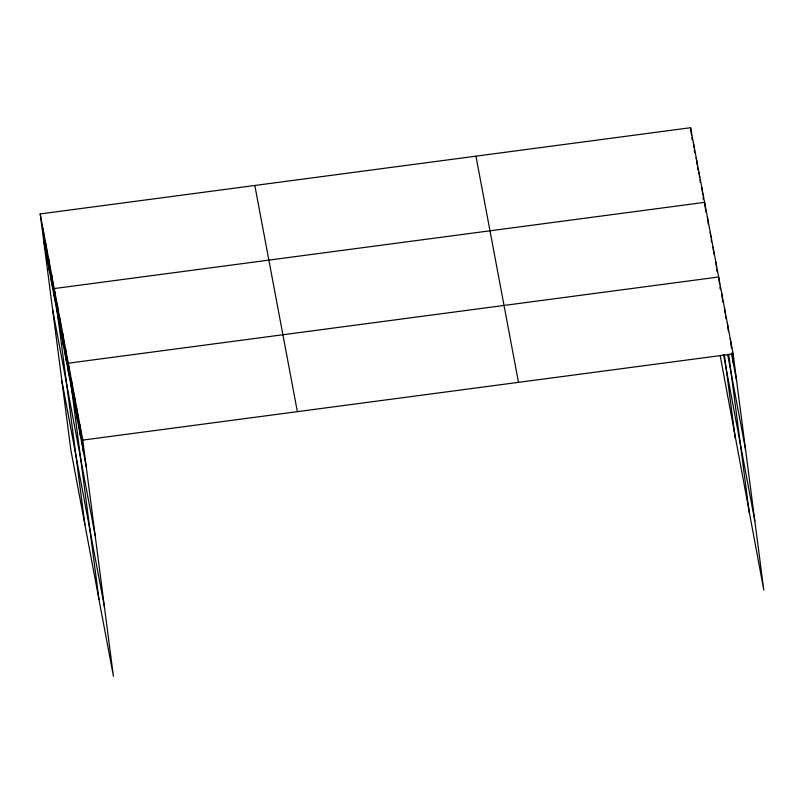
<?xml version="1.0" encoding="UTF-8"?>
<svg xmlns="http://www.w3.org/2000/svg" width="804" height="804" viewBox="0 0 804 804"><rect width="100%" height="100%" fill="white"/><g stroke="black" fill="none" stroke-linecap="round" stroke-linejoin="round"><path stroke-width="1.21" d="M40.2 213.924L82.762 440.1L113.434 676.285L70.873 450.099L40.2 213.924L690.566 127.715L733.127 353.901L763.8 590.076L720.123 355.257M82.762 440.1L733.127 353.901M731.459 353.288L736.585 380.503M727.64 354.393L745.559 449.667M723.499 354.453L754.815 520.922M475.948 156.167L518.5 382.342M254.818 185.473L297.379 411.658M43.657 240.527L86.219 466.702M52.642 309.691L95.194 535.866M61.888 380.945L104.45 607.12M730.233 338.514L731.489 348.192M732.112 353.026L733.69 365.127M727.339 323.138L728.434 331.6M724.444 307.761L725.228 313.801M725.54 316.223L725.861 318.645M721.55 292.375L722.806 302.053M719.6 284.254L718.655 276.998L68.29 363.197L98.962 599.382M719.912 286.676L720.223 289.088M728.685 354.232L749.328 513.173M715.851 262.074L716.475 266.908M716.786 269.33L717.108 271.742M713.037 247.14L713.982 254.396M710.233 232.215L710.857 237.049M711.168 239.471L711.49 241.883M707.419 217.281L708.364 224.537M705.872 212.035L704.616 202.357L54.24 288.566L84.922 524.741M724.384 354.634L735.288 438.542M701.802 187.432L702.746 194.689M703.058 197.101L703.369 199.523M698.998 172.498L699.621 177.342M699.932 179.754L700.254 182.176M696.184 157.574L697.128 164.83M697.44 167.252L697.751 169.664M693.38 142.65L694.003 147.484M694.314 149.906L694.636 152.318M690.566 127.715L691.51 134.971M691.822 137.394L692.133 139.816M79.867 424.723L83.325 451.325M76.973 409.336L80.43 435.949M74.079 393.96L77.536 420.562M71.184 378.583L74.641 405.186M65.476 348.273L68.933 374.875M62.672 333.348L66.129 359.951M59.858 318.414L63.315 345.027M57.054 303.49L60.511 330.092M51.436 273.631L54.893 300.244M48.622 258.707L52.079 285.309M45.818 243.783L49.275 270.385M43.004 228.849L46.461 255.461"/></g></svg>
